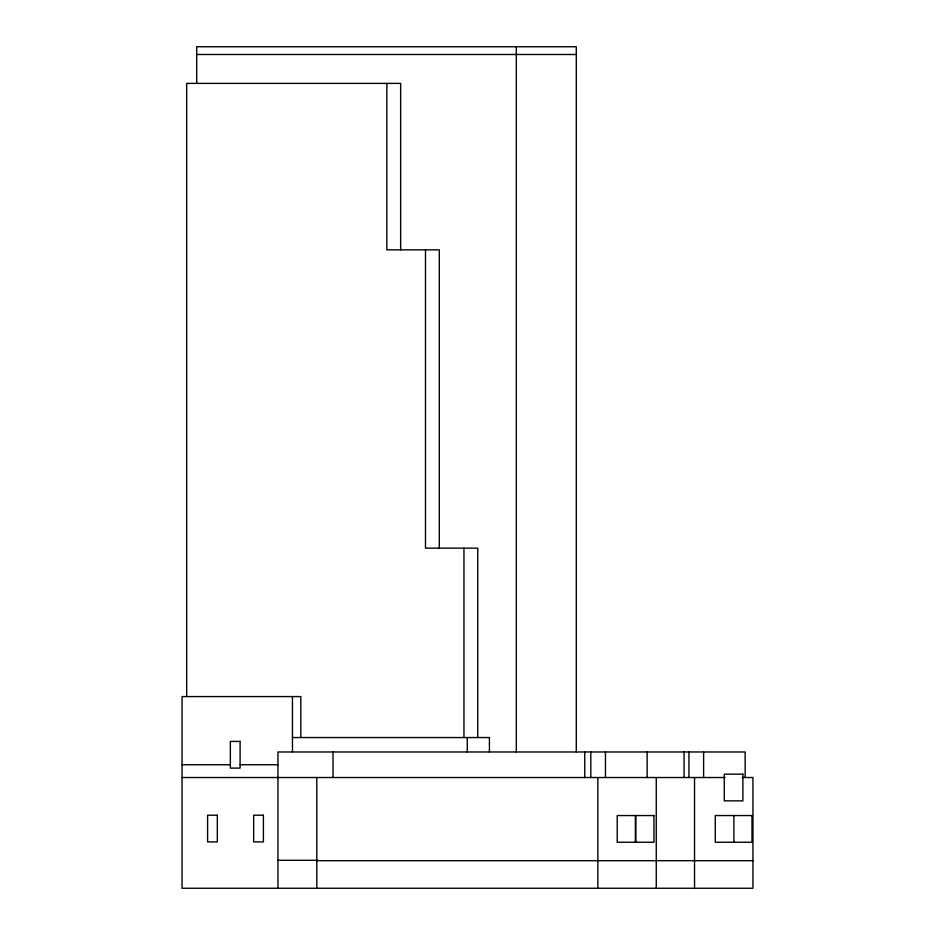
<?xml version="1.0" encoding="UTF-8"?>
<svg xmlns="http://www.w3.org/2000/svg" width="935" height="935" viewBox="0 0 935 935"><rect width="100%" height="100%" fill="white"/><g stroke="black" fill="none" stroke-linecap="round" stroke-linejoin="round"><path stroke-width="1.4" d="M196.701 54.487L576.287 54.487M292.456 737.551L489.426 737.551L489.426 751.974M182.056 764.748L229.998 764.748M240.155 764.748L277.929 764.748M182.056 777.523L725.092 777.523M742.285 777.523L752.944 777.523L752.944 888.25L182.056 888.25L182.056 696.575L300.813 696.575L300.813 737.551M277.952 860.293L317.748 860.293M316.801 860.679L656.265 860.679M656.569 860.679L752.944 860.679M745.148 777.523L745.148 751.974L277.952 751.974L277.952 888.25M733.881 815.554L733.881 842.248M703.611 751.974L703.611 777.523M694.53 777.523L694.53 888.25M688.955 751.974L688.955 777.523M684.069 751.974L684.069 777.523M656.265 777.523L656.265 888.25M647.149 751.974L647.149 777.523M635.835 815.554L635.835 842.248M635.356 815.554L635.356 842.248M605.459 751.974L605.459 777.523M597.851 777.523L597.851 888.25M590.803 751.974L590.803 777.523M584.761 751.974L584.761 777.523M576.287 751.974L576.287 46.75L196.701 46.75L196.701 83.39M516.319 46.75L516.319 751.974M477.75 737.551L477.75 548.155L425.495 548.155L425.495 249.855M467.266 737.551L467.266 751.974M463.947 548.155L463.947 737.551M439.298 548.155L439.298 249.855L386.856 249.855L386.856 83.39M400.647 249.855L400.647 83.39L186.673 83.39L186.673 696.575M333.024 751.974L333.024 777.523M316.801 777.523L316.801 888.25M292.456 696.575L292.456 751.974M240.096 741.408L230.361 741.408L230.361 768.103L240.096 768.103L240.096 741.408M742.881 774.168L724.274 774.168L724.274 800.863L742.881 800.863L742.881 774.168M217.329 815.215L207.593 815.215L207.593 841.909L217.329 841.909L217.329 815.215M263.401 815.215L253.665 815.215L253.665 841.909L263.401 841.909L263.401 815.215M653.962 815.554L617.229 815.554L617.229 842.248L653.962 842.248L653.962 815.554M752.009 815.554L715.287 815.554L715.287 842.248L752.009 842.248L752.009 815.554"/></g></svg>
